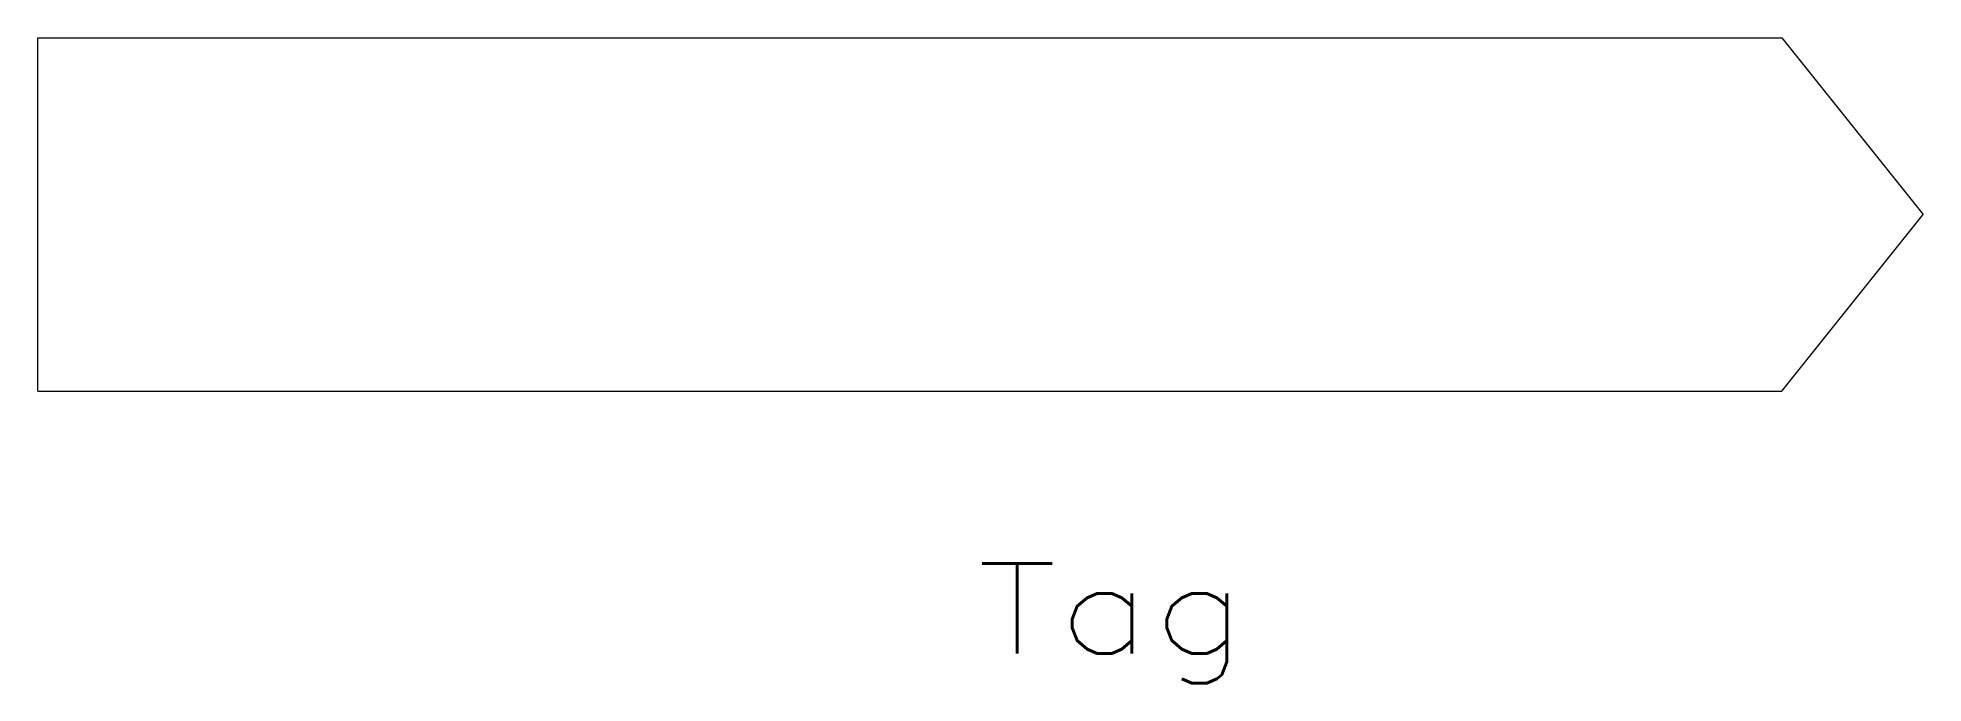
# Model space of a CAD drawing. Header units: inches. Extents: x -20 to 20, y -10 to 3.7.
import ezdxf
from ezdxf.enums import TextEntityAlignment as Align

# ---------------------------------------------------------------- set-up
doc = ezdxf.new("R2010")
doc.units = ezdxf.units.IN
doc.header["$MEASUREMENT"] = 0
doc.layers.get('0').update_dxf_attribs({"lineweight": 0})
doc.styles.add('_TCW_TXTSTY_1', font='TXT.SHX')

msp = doc.modelspace()

# ---------------------------------------------------------------- linework, layer by layer
at = {"linetype": 'Continuous'}
for p, q in [((-19.982, 3.74), (17.018, 3.74)), ((-19.982, -3.76), (-19.982, 3.74)), ((17.018, 3.74), (20.018, -0.01)), ((17.018, -3.76), (20.018, -0.01)), ((-19.982, -3.76), (17.018, -3.76)), ((-19.982, -3.76), (17.018, -3.76))]:
    msp.add_line(p, q, dxfattribs=at)

# ---------------------------------------------------------------- texts
at = {"color": 7, "linetype": 'Continuous', "style": '_TCW_TXTSTY_1', "width": 1.166667}
msp.add_text('Tag', height=1.905, dxfattribs=at).set_placement((-0.05, -9.317), (5.665, -9.317), align=Align.FIT)

doc.saveas('drawing.dxf')
